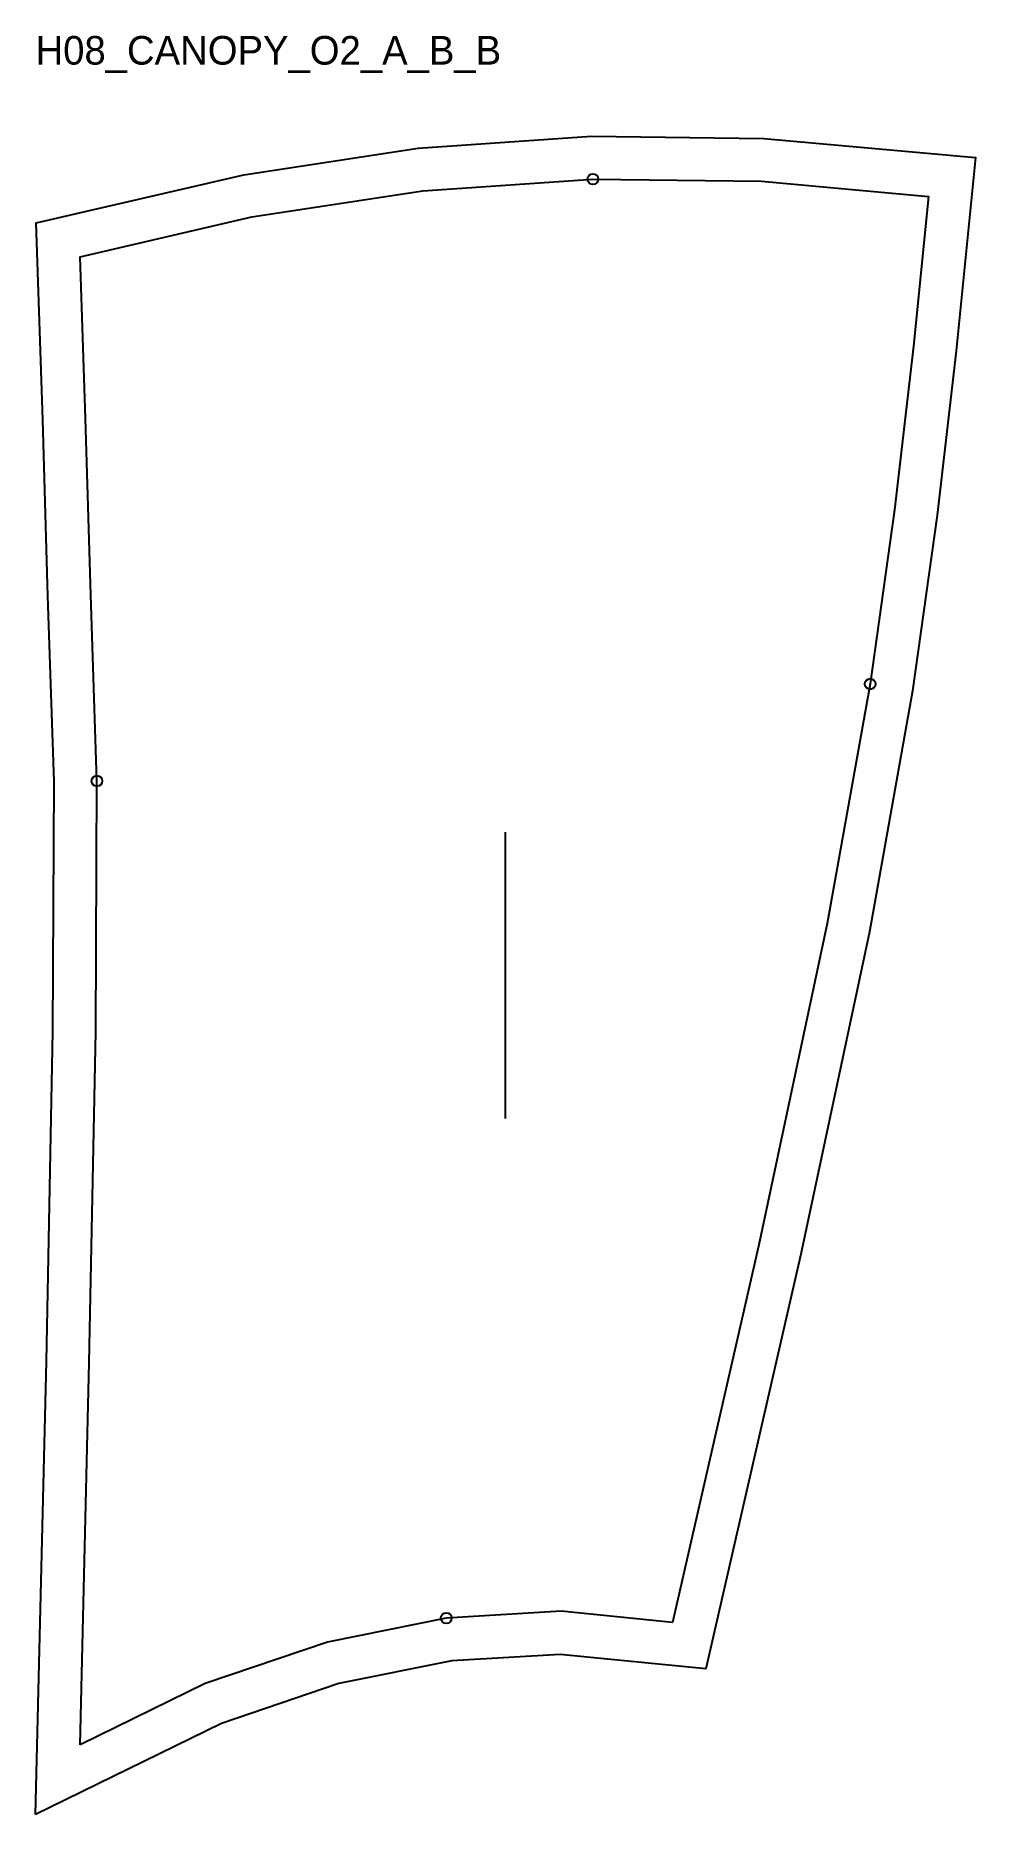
# Model space of a CAD drawing. Header units: millimetres. Extents: x -12 to 250, y -19 to 478.
import ezdxf

# ---------------------------------------------------------------- set-up
doc = ezdxf.new("R2010")
doc.units = ezdxf.units.MM
for name, color, linetype in [('CUT', 1, 'Continuous'), ('GRAIN', 3, 'Continuous'), ('ID', 7, 'Continuous'), ('NOTCH', 2, 'Continuous'), ('SEAM', 5, 'Continuous')]:
    doc.layers.add(name, color=color, linetype=linetype)

msp = doc.modelspace()

# ---------------------------------------------------------------- linework, layer by layer
at = {"layer": 'CUT'}
msp.add_lwpolyline([(-12.47, -19.46), (-9.43, 107.18), (-7.66, 199.51), (-7.3, 269.31), (-9.04, 321.14), (-10.46, 370.48), (-12.33, 425.49), (45.76, 438.97), (94.54, 446.38), (143.06, 449.76), (191.18, 449.14), (250.4, 443.79), (245.04, 389.74), (239.68, 343.79), (232.81, 294.7), (220.75, 227.34), (201.57, 137.19), (175.02, 21.21), (134.28, 25.29), (103.94, 23.5), (72.33, 17.13), (39.55, 5.99), (-12.47, -19.46)], close=True, dxfattribs=at)
at = {"layer": 'GRAIN'}
msp.add_line((118.97, 175.15), (118.97, 255.15), dxfattribs=at)
at = {"layer": 'NOTCH'}
for centre in [(143.41, 437.75), (220.96, 296.59), (4.7, 269.48), (102.4, 35.43)]:
    msp.add_circle(centre, 1.5, dxfattribs=at)
at = {"layer": 'SEAM'}
msp.add_lwpolyline([(0, 0), (2.56, 106.92), (4.34, 199.36), (4.7, 269.48), (2.95, 321.51), (1.53, 370.85), (0, 416.03), (48.02, 427.17), (95.86, 434.45), (143.41, 437.75), (190.56, 437.15), (237.26, 432.93), (233.11, 391.03), (227.77, 345.31), (220.96, 296.59), (208.97, 229.64), (189.85, 139.78), (165.68, 34.2), (134.53, 37.33), (102.4, 35.43), (69.2, 28.74), (34.96, 17.11)], close=True, dxfattribs=at)

# ---------------------------------------------------------------- texts
at = {"layer": 'ID'}
msp.add_text('H08_CANOPY_O2_A_B_B', height=8, dxfattribs=at).set_placement((-12.47, 469.76))

doc.saveas('drawing.dxf')
